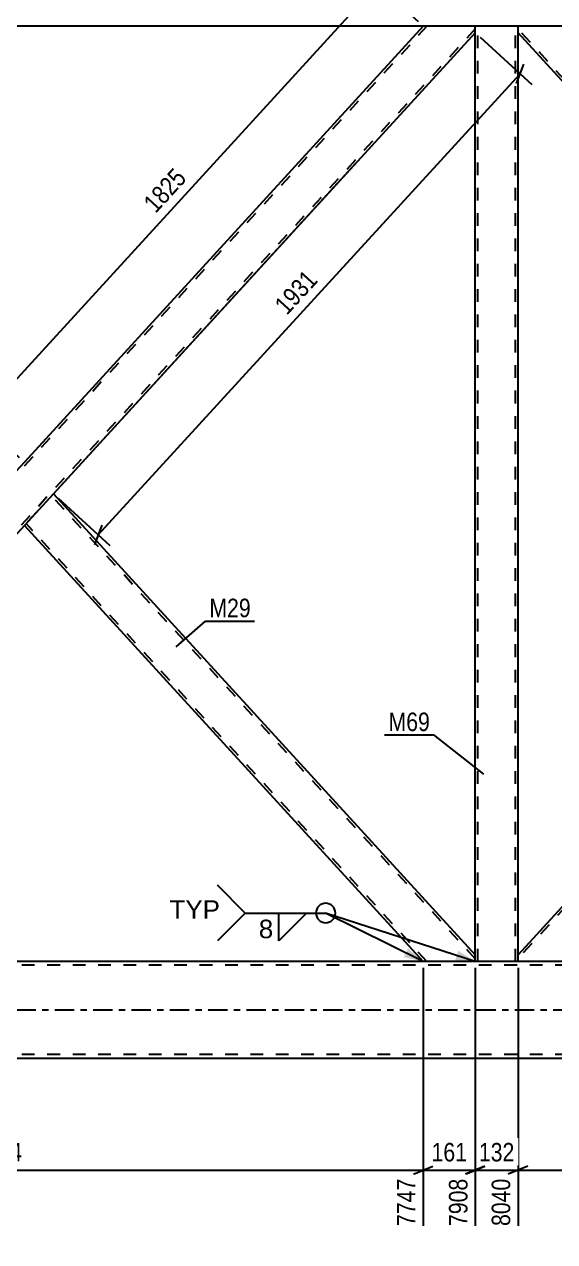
# Model space of a CAD drawing. Header units: millimetres. Extents: x -109 to 1080, y -501 to 340.
# Drawn here: x 247.7 to 329.5, y -195.3 to -7.2 of the extents above; entities that cross this region are included whole.
import ezdxf

# ---------------------------------------------------------------- set-up
doc = ezdxf.new("R2010")
doc.units = ezdxf.units.MM
doc.linetypes.add('DXK_LINE_DOT2', pattern=[3.9198, 1.9599, -1.9599])
doc.linetypes.add('DXK_LINE_DOT3', pattern=[5.9187, 2.979, -0.9799, 0.9799, -0.9799])
doc.styles.add('Arial', font='ARIAL.TTF', dxfattribs={"height": 0.2})
doc.styles.add('Arial Narrow', font='ARIALN.TTF', dxfattribs={"height": 0.2})

# ---------------------------------------------------------------- blocks, each defined once
blk = doc.blocks.new('Part-389666448-1448 - 1389')
at = {"color": 2, "linetype": 'Continuous'}
blk.add_line((625.55, -7.5), (15.62, -7.5), dxfattribs=at)
blk = doc.blocks.new('Part-389666448-1433 - 1389')
at = {"color": 2, "linetype": 'Continuous'}
for p, q in [((458.29, -152), (182.87, -152)), ((625.55, -167), (15.62, -167))]:
    blk.add_line(p, q, dxfattribs=at)
at = {"color": 7, "linetype": 'DXK_LINE_DOT2'}
for p, q in [((625.55, -152.6), (15.62, -152.6)), ((625.55, -166.4), (15.62, -166.4))]:
    blk.add_line(p, q, dxfattribs=at)
at = {"color": 7, "linetype": 'DXK_LINE_DOT3'}
blk.add_line((15.62, -159.5), (625.55, -159.5), dxfattribs=at)
blk = doc.blocks.new('Part-389666448-1594 - 1389')
at = {"color": 2, "linetype": 'Continuous'}
for p, q in [((323.88, -8.5), (323.88, -7.5)), ((393.5, -74.86), (331.91, -7.5)), ((389.03, -79.75), (323.88, -8.5)), ((393.17, -75.23), (389.03, -79.75)), ((393.5, -74.86), (393.17, -75.23))]:
    blk.add_line(p, q, dxfattribs=at)
at = {"color": 7, "linetype": 'DXK_LINE_DOT2'}
for p, q in [((331.91, -7.5), (323.88, -7.5)), ((393.23, -75.16), (331.37, -7.5)), ((389.3, -79.45), (323.88, -7.91)), ((393.46, -74.9), (393.17, -75.23))]:
    blk.add_line(p, q, dxfattribs=at)
blk = doc.blocks.new('Part-389666448-1564 - 1389')
at = {"color": 7, "linetype": 'DXK_LINE_DOT2'}
for p, q in [((323.88, -7.5), (317.28, -7.5)), ((317.28, -8.5), (317.28, -7.5)), ((317.68, -152), (317.68, -7.5)), ((323.48, -152), (323.48, -7.5)), ((323.88, -8.5), (323.88, -7.5)), ((317.28, -152), (317.28, -151)), ((323.88, -152), (317.28, -152)), ((323.88, -152), (323.88, -151))]:
    blk.add_line(p, q, dxfattribs=at)
at = {"color": 2, "linetype": 'Continuous'}
for p, q in [((317.28, -151), (317.28, -8.5)), ((323.88, -151), (323.88, -8.5))]:
    blk.add_line(p, q, dxfattribs=at)
blk = doc.blocks.new('Part-389666448-1525 - 1389')
at = {"color": 2, "linetype": 'Continuous'}
for p, q in [((247.67, -84.64), (252.14, -79.75)), ((252.14, -79.75), (317.28, -151)), ((309.25, -152), (247.67, -84.64)), ((317.28, -152), (317.28, -151))]:
    blk.add_line(p, q, dxfattribs=at)
at = {"color": 7, "linetype": 'DXK_LINE_DOT2'}
for p, q in [((317.28, -151.59), (251.87, -80.05)), ((309.8, -152), (247.94, -84.34)), ((317.28, -152), (309.25, -152)), ((317.28, -152), (317.28, -151.96))]:
    blk.add_line(p, q, dxfattribs=at)
blk = doc.blocks.new('Part-389666448-1599 - 1389')
at = {"color": 7, "linetype": 'DXK_LINE_DOT2'}
for p, q in [((455.63, -7.5), (323.88, -151.59)), ((463.12, -7.5), (455.09, -7.5)), ((463.12, -7.91), (331.37, -152)), ((393.5, -74.86), (389.03, -79.75)), ((397.97, -79.75), (393.5, -84.64)), ((331.91, -152), (323.88, -152))]:
    blk.add_line(p, q, dxfattribs=at)
at = {"color": 2, "linetype": 'Continuous'}
for p, q in [((455.09, -7.5), (393.5, -74.86)), ((463.12, -8.5), (463.12, -7.5)), ((463.12, -8.5), (397.97, -79.75)), ((389.03, -79.75), (323.88, -151)), ((393.5, -84.64), (331.91, -152)), ((323.88, -152), (323.88, -151))]:
    blk.add_line(p, q, dxfattribs=at)
blk = doc.blocks.new('Part-389666448-1604 - 1389')
at = {"color": 7, "linetype": 'DXK_LINE_DOT2'}
for p, q in [((309.8, -7.5), (178.05, -151.59)), ((317.28, -7.5), (309.25, -7.5)), ((317.28, -7.91), (185.54, -152)), ((247.67, -74.86), (243.2, -79.75)), ((252.14, -79.75), (247.67, -84.64)), ((178.9, -150.07), (178.05, -151)), ((178.05, -152), (178.05, -151)), ((186.08, -152), (178.05, -152))]:
    blk.add_line(p, q, dxfattribs=at)
at = {"color": 2, "linetype": 'Continuous'}
for p, q in [((309.25, -7.5), (247.67, -74.86)), ((317.28, -8.5), (317.28, -7.5)), ((317.28, -8.5), (252.14, -79.75)), ((243.2, -79.75), (178.9, -150.07)), ((247.67, -84.64), (186.08, -152))]:
    blk.add_line(p, q, dxfattribs=at)
blk = doc.blocks.new('StraightDimension-389666448-13204 - 1389')
at = {"color": 7, "linetype": 'Continuous'}
for p, q in [((308.52, -6.83), (300.09, 0.88)), ((301.62, -2.55), (302.76, 0.47)), ((240.6, -68.4), (302.19, -1.04)), ((246.93, -74.18), (238.5, -66.48)), ((241.17, -66.89), (240.03, -69.91))]:
    blk.add_line(p, q, dxfattribs=at)
at = {"color": 0}
blk.add_wipeout([(273.71, -31.07), (270.61, -28.24), (264.87, -34.52), (267.97, -37.35)], dxfattribs=at)
at = {"color": 3, "style": 'Arial Narrow'}
blk.add_text('1825', height=2.863, rotation=47.5612, dxfattribs=at).set_placement((267.93, -36.51))
blk = doc.blocks.new('AngleDimension-389666448-1858 - 1389')
at = {"color": 7, "linetype": 'Continuous'}
for p, q in [((298.76, -28.76), (230.07, -103.88)), ((230.07, -103.88), (219.14, -115.84)), ((230.07, -103.88), (230.07, -115.84)), ((230.07, -115.84), (219.14, -115.84))]:
    blk.add_line(p, q, dxfattribs=at)
at = {"color": 0}
for points in [[(235.17, -106.52), (230.97, -106.52), (230.97, -113.2), (235.17, -113.2)], [(227.04, -120.94), (227.04, -116.74), (222.18, -116.74), (222.18, -120.94)]]:
    blk.add_wipeout(points, dxfattribs=at)
at = {"color": 3, "style": 'Arial Narrow'}
blk.add_text('100', height=2.863, rotation=90.0002, dxfattribs=at).set_placement((234.57, -112.6))
blk.add_text('91', height=2.863, dxfattribs=at).set_placement((222.78, -120.34))
blk = doc.blocks.new('StraightDimension-389666448-2087 - 1389')
at = {"color": 7, "linetype": 'Continuous'}
for p, q in [((318.02, -9.17), (326, -16.47)), ((259.08, -86.1), (324.23, -14.85)), ((323.66, -16.36), (324.8, -13.34)), ((252.88, -80.42), (260.85, -87.72)), ((259.65, -84.59), (258.51, -87.61))]:
    blk.add_line(p, q, dxfattribs=at)
at = {"color": 0}
blk.add_wipeout([(293.97, -46.83), (290.87, -43.99), (285.13, -50.27), (288.23, -53.11)], dxfattribs=at)
at = {"color": 3, "style": 'Arial Narrow'}
blk.add_text('1931', height=2.863, rotation=47.5612, dxfattribs=at).set_placement((288.19, -52.26))
blk = doc.blocks.new('StraightDimension-389666448-21955 - 1389')
at = {"color": 7, "linetype": 'Continuous'}
for p, q in [((323.88, -153), (323.88, -192.88)), ((455.09, -153), (455.09, -194.7)), ((325.38, -183.66), (322.38, -184.86)), ((323.88, -184.26), (455.09, -184.26)), ((453.59, -184.86), (456.59, -183.66))]:
    blk.add_line(p, q, dxfattribs=at)
at = {"color": 0}
blk.add_wipeout([(393.74, -183.51), (393.74, -179.31), (385.23, -179.31), (385.23, -183.51)], dxfattribs=at)
at = {"color": 0, "linetype": 'Continuous'}
blk.add_wipeout([(454.49, -184.96), (450.29, -184.96), (450.29, -195.3), (454.49, -195.3)], dxfattribs=at)
at = {"color": 3, "style": 'Arial Narrow'}
blk.add_text('2624', height=2.863, dxfattribs=at).set_placement((385.83, -182.91))
at = {"color": 3, "linetype": 'Continuous', "style": 'Arial Narrow'}
blk.add_text('10664', height=2.863, rotation=90.0002, dxfattribs=at).set_placement((453.89, -194.7))
blk = doc.blocks.new('StraightDimension-389666448-21956 - 1389')
at = {"color": 7, "linetype": 'Continuous'}
for p, q in [((317.28, -153), (317.28, -192.88)), ((323.88, -153), (323.88, -192.88)), ((315.78, -184.86), (318.78, -183.66)), ((317.28, -184.26), (323.88, -184.26)), ((325.38, -183.66), (322.38, -184.86))]:
    blk.add_line(p, q, dxfattribs=at)
at = {"color": 0}
blk.add_wipeout([(323.93, -183.51), (323.93, -179.31), (317.24, -179.31), (317.24, -183.51)], dxfattribs=at)
at = {"color": 0, "linetype": 'Continuous'}
blk.add_wipeout([(323.28, -184.96), (319.08, -184.96), (319.08, -193.48), (323.28, -193.48)], dxfattribs=at)
at = {"color": 3, "style": 'Arial Narrow'}
blk.add_text('132', height=2.863, dxfattribs=at).set_placement((317.84, -182.91))
at = {"color": 3, "linetype": 'Continuous', "style": 'Arial Narrow'}
blk.add_text('8040', height=2.863, rotation=90.0002, dxfattribs=at).set_placement((322.68, -192.88))
blk = doc.blocks.new('StraightDimension-389666448-21957 - 1389')
at = {"color": 7, "linetype": 'Continuous'}
for p, q in [((309.25, -153), (309.25, -192.88)), ((317.28, -153), (317.28, -192.88)), ((307.75, -184.86), (310.75, -183.66)), ((309.25, -184.26), (317.28, -184.26)), ((318.78, -183.66), (315.78, -184.86))]:
    blk.add_line(p, q, dxfattribs=at)
at = {"color": 0}
blk.add_wipeout([(316.61, -183.51), (316.61, -179.31), (309.93, -179.31), (309.93, -183.51)], dxfattribs=at)
at = {"color": 0, "linetype": 'Continuous'}
blk.add_wipeout([(316.68, -184.96), (312.48, -184.96), (312.48, -193.48), (316.68, -193.48)], dxfattribs=at)
at = {"color": 3, "style": 'Arial Narrow'}
blk.add_text('161', height=2.863, dxfattribs=at).set_placement((310.53, -182.91))
at = {"color": 3, "linetype": 'Continuous', "style": 'Arial Narrow'}
blk.add_text('7908', height=2.863, rotation=90.0002, dxfattribs=at).set_placement((316.08, -192.88))
blk = doc.blocks.new('StraightDimension-389666448-21958 - 1389')
at = {"color": 7, "linetype": 'Continuous'}
for p, q in [((178.05, -153), (178.05, -192.88)), ((309.25, -153), (309.25, -192.88)), ((179.55, -183.66), (176.55, -184.86)), ((178.05, -184.26), (309.25, -184.26)), ((307.75, -184.86), (310.75, -183.66))]:
    blk.add_line(p, q, dxfattribs=at)
at = {"color": 0}
blk.add_wipeout([(247.91, -183.51), (247.91, -179.31), (239.4, -179.31), (239.4, -183.51)], dxfattribs=at)
at = {"color": 0, "linetype": 'Continuous'}
blk.add_wipeout([(308.65, -184.96), (304.45, -184.96), (304.45, -193.48), (308.65, -193.48)], dxfattribs=at)
at = {"color": 3, "style": 'Arial Narrow'}
blk.add_text('2624', height=2.863, dxfattribs=at).set_placement((240, -182.91))
at = {"color": 3, "linetype": 'Continuous', "style": 'Arial Narrow'}
blk.add_text('7747', height=2.863, rotation=90.0002, dxfattribs=at).set_placement((308.05, -192.88))
blk = doc.blocks.new('Mark-389666448-1560 - 1389')
at = {"color": 0}
blk.add_wipeout([(310.29, -116.41), (310.29, -113.41), (303.89, -113.41), (303.89, -116.41)], dxfattribs=at)
blk.add_wipeout([(310.29, -116.41), (310.29, -113.41), (303.89, -113.41), (303.89, -116.41)], dxfattribs=at)
at = {"color": 30, "linetype": 'Continuous'}
for p in [(303.29, -117.01), (318.62, -123.09)]:
    blk.add_line(p, (310.89, -117.01), dxfattribs=at)
at = {"color": 3, "style": 'Arial Narrow'}
blk.add_text('M69', height=2.863, dxfattribs=at).set_placement((303.89, -116.41))
blk = doc.blocks.new('Mark-389666448-1521 - 1389')
at = {"color": 0}
blk.add_wipeout([(282.62, -98.81), (282.62, -95.81), (276.23, -95.81), (276.23, -98.81)], dxfattribs=at)
blk.add_wipeout([(282.62, -98.81), (282.62, -95.81), (276.23, -95.81), (276.23, -98.81)], dxfattribs=at)
at = {"color": 30, "linetype": 'Continuous'}
for p, q in [((271.11, -103.41), (275.63, -99.41)), ((275.63, -99.41), (283.22, -99.41))]:
    blk.add_line(p, q, dxfattribs=at)
at = {"color": 3, "style": 'Arial Narrow'}
blk.add_text('M29', height=2.863, dxfattribs=at).set_placement((276.23, -98.81))
blk = doc.blocks.new('WeldMark-389666448-16499 - 1389')
at = {"linetype": 'Continuous'}
for points in [[(306.9, -149.99), (309.25, -152), (306.23, -151.34)], [(314.66, -150.36), (317.28, -152), (314.2, -151.79)]]:
    blk.add_hatch(color=30, dxfattribs=at).paths.add_polyline_path(points)
at = {"color": 3, "linetype": 'Continuous'}
for q in [(277.47, -140.23), (277.47, -148.81)]:
    blk.add_line((281.76, -144.52), q, dxfattribs=at)
at = {"color": 30, "linetype": 'Continuous'}
for p in [(317.28, -152), (309.25, -152)]:
    blk.add_line(p, (294.18, -144.52), dxfattribs=at)
at = {"color": 3, "linetype": 'Continuous'}
for start, end in [(90, 270), (270, 90)]:
    blk.add_arc((294.18, -144.52), 1.5, start, end, dxfattribs=at)
at = {"color": 0}
blk.add_wipeout([(286.28, -148.62), (286.28, -145.22), (283.66, -145.22), (283.66, -148.62)], dxfattribs=at)
at = {"color": 30, "linetype": 'Continuous'}
blk.add_line((281.76, -144.52), (294.18, -144.52), dxfattribs=at)
at = {"color": 3, "linetype": 'Continuous'}
for p, q in [((286.94, -144.52), (291.22, -144.52)), ((291.22, -144.52), (286.94, -148.81)), ((286.94, -148.81), (286.94, -144.52))]:
    blk.add_line(p, q, dxfattribs=at)
at = {"color": 3, "style": 'Arial'}
blk.add_text('8', height=2.87, dxfattribs=at).set_placement((283.86, -148.42))
at = {"color": 0, "linetype": 'Continuous'}
blk.add_wipeout([(277.86, -145.42), (277.86, -142.42), (270.08, -142.42), (270.08, -145.42)], dxfattribs=at)
blk.add_wipeout([(277.86, -145.42), (277.86, -142.42), (270.08, -142.42), (270.08, -145.42)], dxfattribs=at)
at = {"color": 3, "linetype": 'Continuous', "style": 'Arial'}
blk.add_text('TYP', height=2.865, dxfattribs=at).set_placement((270.08, -145.42))

msp = doc.modelspace()

# ---------------------------------------------------------------- block references
for name in ['Part-389666448-1448 - 1389', 'Part-389666448-1604 - 1389', 'Part-389666448-1564 - 1389', 'Part-389666448-1594 - 1389', 'Part-389666448-1599 - 1389', 'Part-389666448-1525 - 1389', 'Part-389666448-1433 - 1389']:
    msp.add_blockref(name, (0, 0))

# ---------------------------------------------------------------- next in the draw order: block references
for name in ['StraightDimension-389666448-13204 - 1389', 'Mark-389666448-1560 - 1389', 'WeldMark-389666448-16499 - 1389', 'StraightDimension-389666448-21955 - 1389']:
    msp.add_blockref(name, (0, 0))

# ---------------------------------------------------------------- next in the draw order: block references
for name in ['AngleDimension-389666448-1858 - 1389', 'StraightDimension-389666448-21956 - 1389']:
    msp.add_blockref(name, (0, 0))

# ---------------------------------------------------------------- next in the draw order: block references
for name in ['StraightDimension-389666448-2087 - 1389', 'Mark-389666448-1521 - 1389', 'StraightDimension-389666448-21957 - 1389']:
    msp.add_blockref(name, (0, 0))

# ---------------------------------------------------------------- next in the draw order: block references
msp.add_blockref('StraightDimension-389666448-21958 - 1389', (0, 0))

doc.saveas('drawing.dxf')
